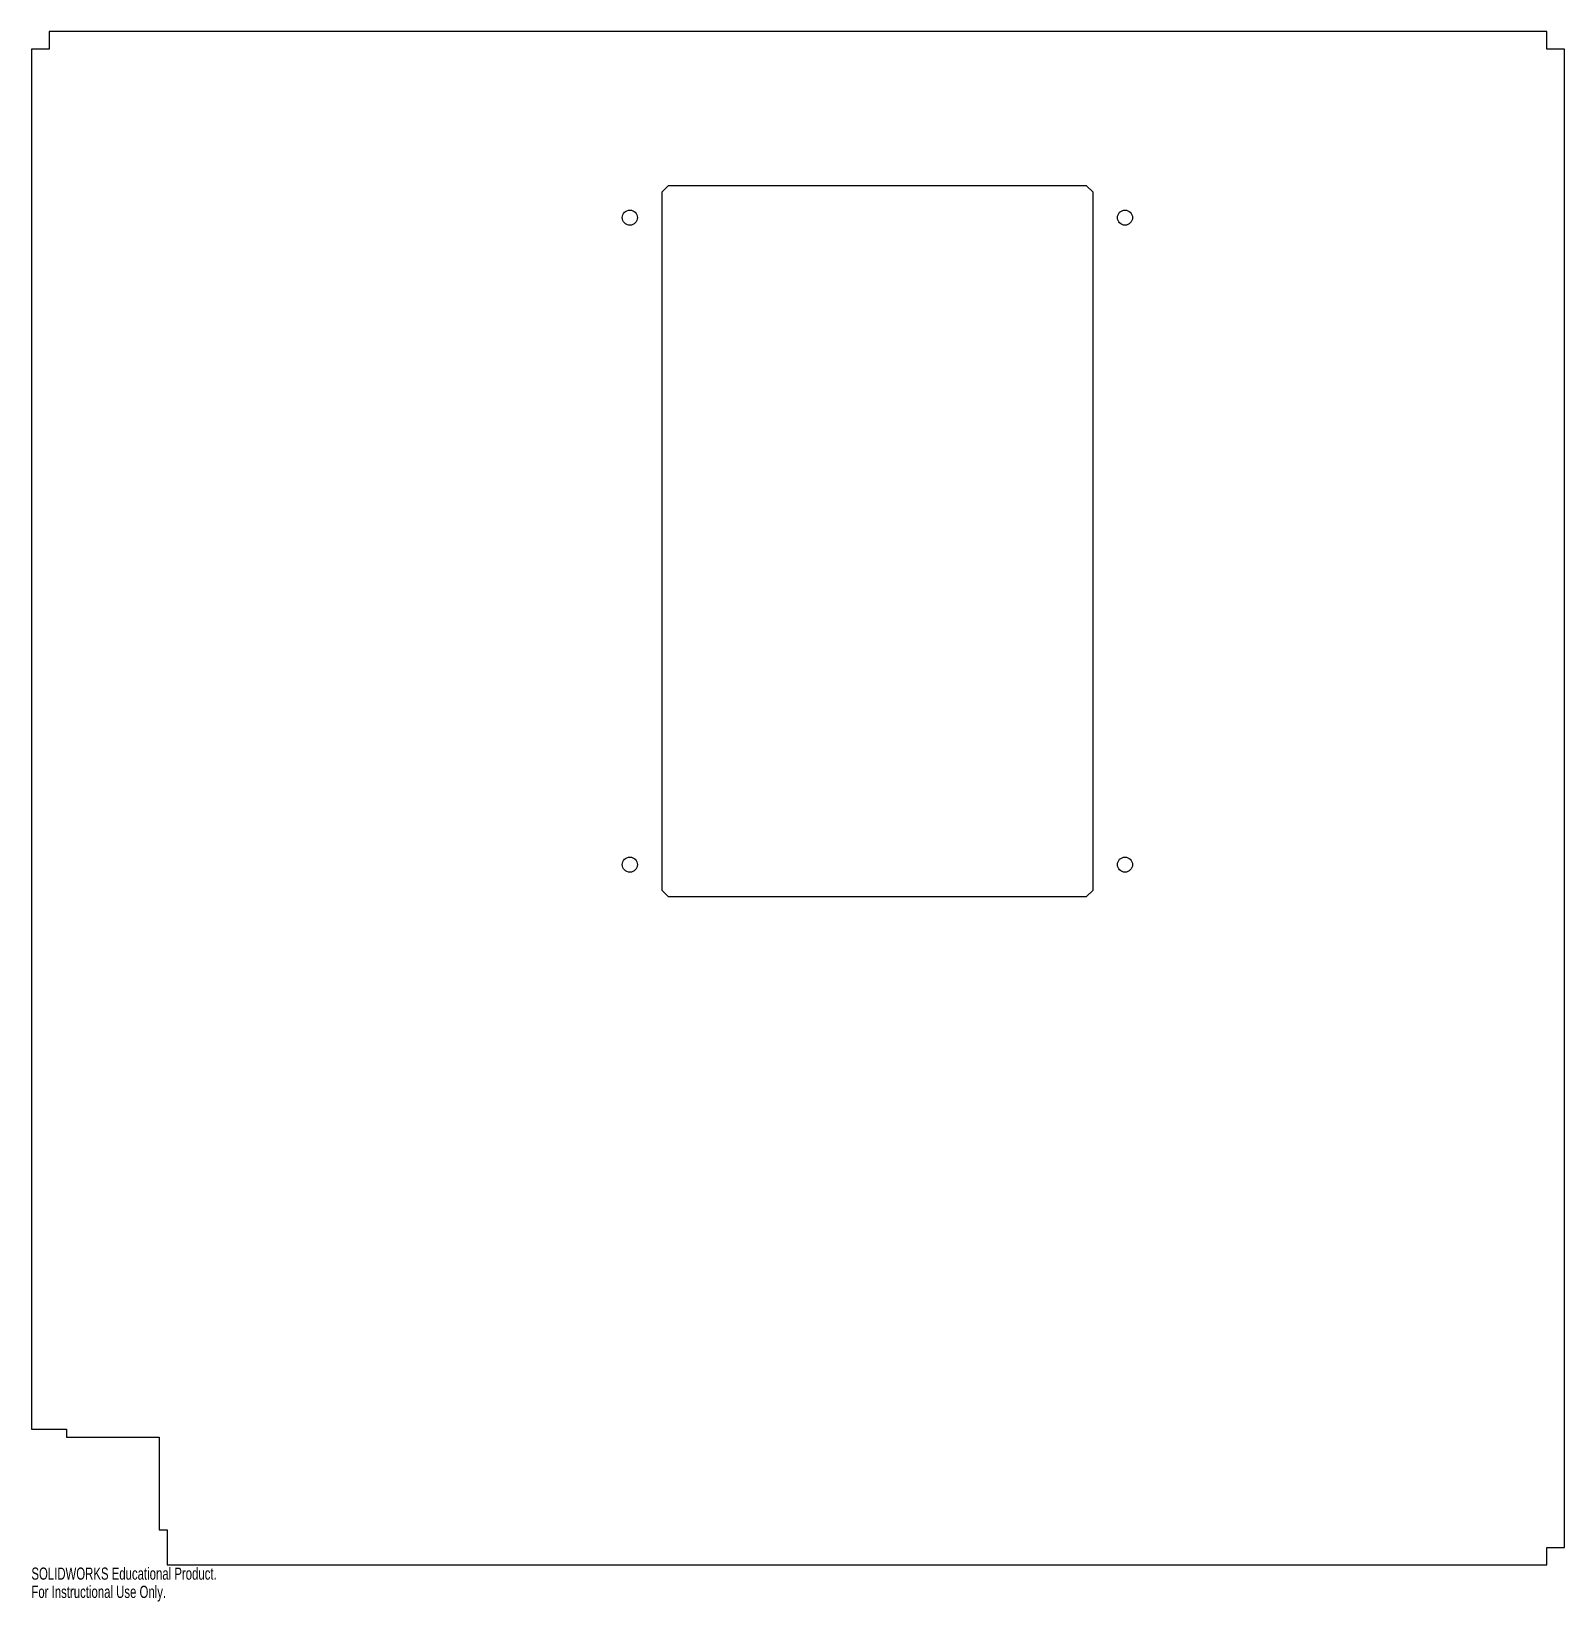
# Model space of a CAD drawing. Header units: millimetres. Extents: x -603 to 7, y -15 to 610.
import ezdxf

# ---------------------------------------------------------------- set-up
doc = ezdxf.new("R2010")
doc.units = ezdxf.units.MM
doc.styles.add('SLDTEXTSTYLE0', font='TXT', dxfattribs={"width": 0.7})

msp = doc.modelspace()

# ---------------------------------------------------------------- linework, layer by layer
at = {"color": 7, "linetype": 'Continuous', "lineweight": 25}
for p, q in [((-595.6, 609.6), (-595.6, 602.6)), ((0, 609.6), (-595.6, 609.6)), ((0, 602.6), (0, 609.6)), ((-602.6, 602.6), (-602.6, 54)), ((-595.6, 602.6), (-602.6, 602.6)), ((7, 602.6), (0, 602.6)), ((7, 7), (7, 602.6)), ((-349.41, 548.27), (-351.95, 545.73)), ((-351.95, 545.73), (-351.95, 268.23)), ((-183.04, 548.27), (-349.41, 548.27)), ((-180.5, 545.73), (-183.04, 548.27)), ((-180.5, 268.23), (-180.5, 545.73)), ((-351.95, 268.23), (-349.41, 265.69)), ((-349.41, 265.69), (-183.04, 265.69)), ((-183.04, 265.69), (-180.5, 268.23)), ((-602.6, 54), (-588.6, 54)), ((-588.6, 54), (-588.6, 50.8)), ((-588.6, 50.8), (-551.8, 50.8)), ((-551.8, 50.8), (-551.8, 14)), ((-551.8, 14), (-548.6, 14)), ((-548.6, 14), (-548.6, 0)), ((0, 7), (7, 7)), ((0, 0), (0, 7)), ((-548.6, 0), (0, 0))]:
    msp.add_line(p, q, dxfattribs=at)
for centre in [(-364.65, 535.57), (-167.8, 535.57), (-364.65, 278.39), (-167.8, 278.39)]:
    msp.add_circle(centre, 3, dxfattribs=at)

# ---------------------------------------------------------------- texts
at = {"color": 7, "linetype": 'Continuous', "char_height": 4.8336, "attachment_point": 1, "style": 'SLDTEXTSTYLE0'}
for s, insert in [('SOLIDWORKS Educational Product.', (-602.6, -1.02)), ('For Instructional Use Only.', (-602.6, -8.27))]:
    msp.add_mtext(s, dxfattribs=dict(at, insert=insert))

doc.saveas('drawing.dxf')
